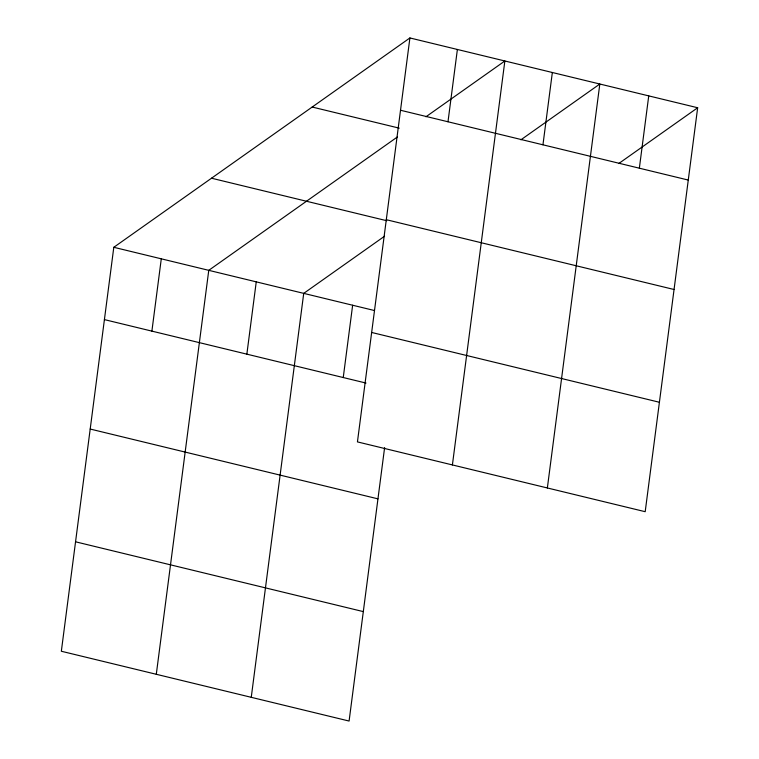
<?xml version="1.0" encoding="UTF-8"?>
<svg xmlns="http://www.w3.org/2000/svg" width="759" height="759" viewBox="0 0 759 759"><rect width="100%" height="100%" fill="white"/><g stroke="black" fill="none" stroke-linecap="round" stroke-linejoin="round"><path stroke-width="1.14" d="M409.907 37.95L357.442 441.899L645.197 511.699L697.663 107.75L409.907 37.95L113.803 247.301L61.337 651.25L349.093 721.05L384.614 447.62M151.895 331.123L161.287 258.819M156.297 674.286L208.763 270.337L397.469 136.914M246.855 354.159L256.248 281.855M251.257 697.312L303.723 293.372L384.528 236.239M343.248 377.546L352.641 305.232M447.99 121.772L457.383 49.468M452.402 464.935L504.858 60.986L425.941 116.782M542.951 144.808L552.343 72.503M547.362 487.971L599.819 84.021L520.902 139.817M639.353 168.194L648.736 95.89M618.737 163.555L697.663 107.75M400.515 110.254L688.271 180.063M312.186 107.038L399.234 128.148M386.303 219.702L674.058 289.502M211.514 178.213L386.739 220.717M113.803 247.301L374.253 310.478M371.654 332.461L659.41 402.261M104.41 319.605L366.009 383.058M90.198 429.044L377.954 498.853M75.558 541.803L363.314 611.612"/></g></svg>
